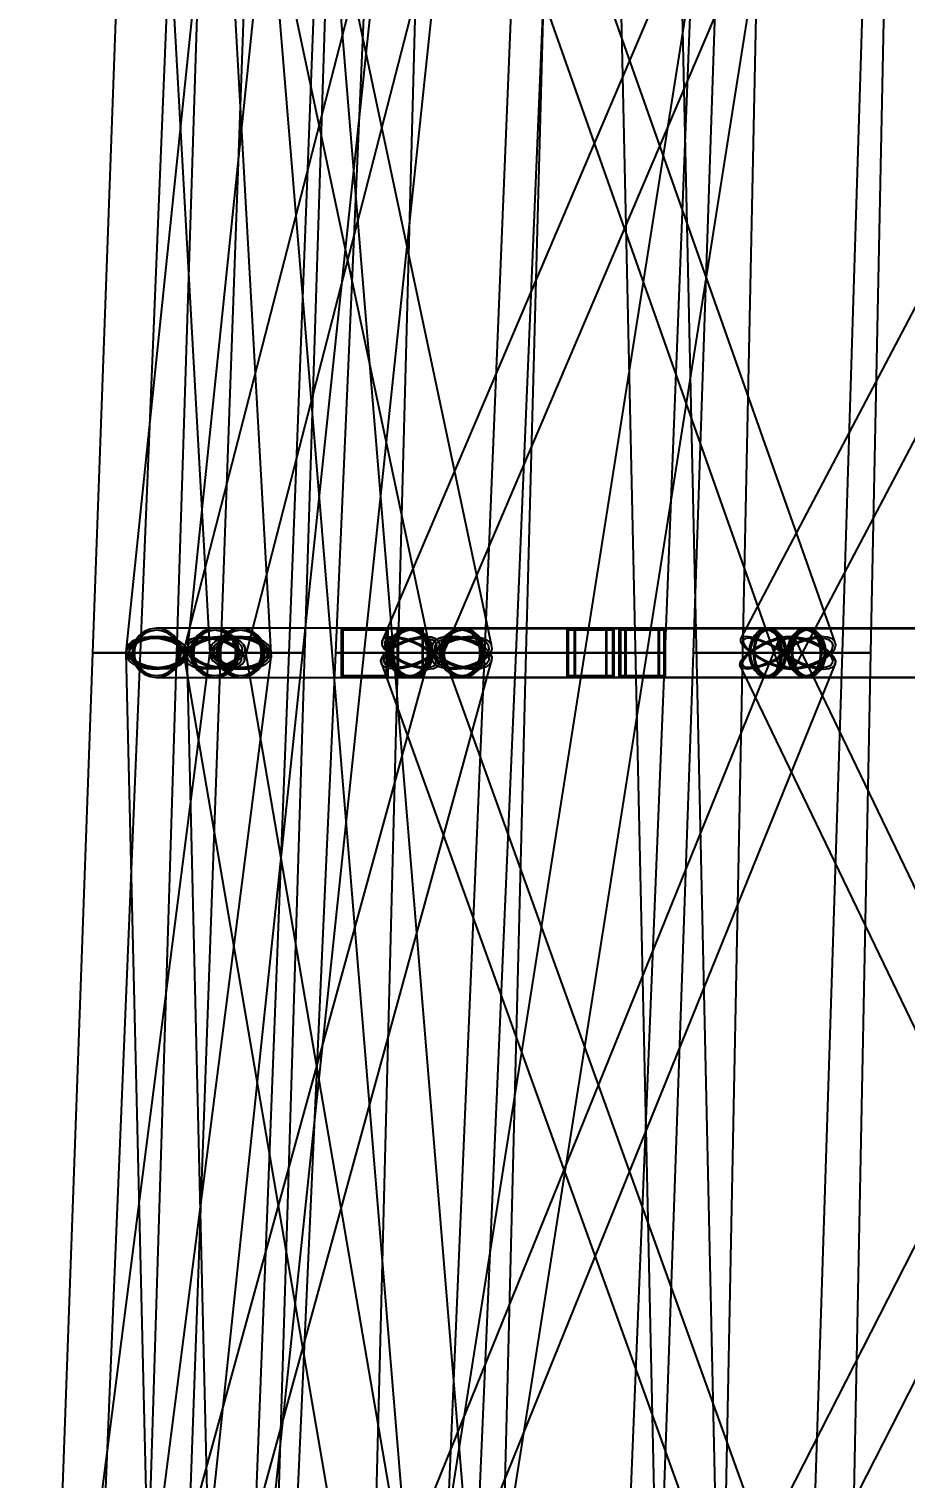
# Model space of a CAD drawing. Header units: millimetres. Extents: x -123812 to 252100, y -3000 to 639000.
# Drawn here: x -18928 to -11694, y 258184 to 270154 of the extents above; entities that cross this region are included whole.
import ezdxf

# ---------------------------------------------------------------- set-up
doc = ezdxf.new("R2010")
doc.units = ezdxf.units.MM
doc.layers.add('D-STR-DIM', color=7, linetype='Continuous', lineweight=13)
doc.layers.add('D-STR-STRC', color=7, linetype='Continuous', lineweight=25)
doc.styles.add('OpenSansCondensed-Light', font='OpenSansCondensed-Light.ttf')
doc.styles.add('TOWER_UNICODE', font='Arial Unicode.ttf')
doc.dimstyles.new('EZDXF', dxfattribs={"dimtxt": 0.25, "dimasz": 0.175, "dimexe": 0.375, "dimexo": 0.125, "dimgap": 0.1, "dimtad": 1, "dimlfac": 100, "dimzin": 12, "dimdsep": 46, "dimtxsty": 'OpenSansCondensed-Light', "dimblk": 'ARCHTICK', "dimcen": 2.5, "dimazin": 3, "dimtfac": 0.5, "dimtmove": 2, "dimatfit": 3})

# ---------------------------------------------------------------- blocks, each defined once
blk = doc.blocks.new('_ARCHTICK')
at = {"color": 0, "linetype": 'BYBLOCK', "const_width": 0.15}
blk.add_lwpolyline([(-0.5, -0.5), (0.5, 0.5)], dxfattribs=at)

msp = doc.modelspace()

# ---------------------------------------------------------------- linework, layer by layer
at = {"layer": 'D-STR-STRC'}
for points in [[(-17747.7, 249973.9), (-15105.3, 274973.9), (-15113.9, 274984.8), (-15139.2, 274996.8), (-15179.3, 275009), (-15231.6, 275020.5), (-15292.6, 275030.7), (-15358, 275038.8), (-15423.3, 275044.2), (-15484.3, 275046.6), (-15536.6, 275045.9), (-15576.7, 275042), (-15602, 275035.2), (-15610.6, 275026.1), (-18252.9, 250026.1)], [(-14679.2, 250020.4), (-16743.8, 275020.4), (-16752.4, 275030.1), (-16777.7, 275037.7), (-16818, 275042.8), (-16870.4, 275044.9), (-16931.4, 275044), (-16997, 275040.1), (-17062.5, 275033.5), (-17123.5, 275024.5), (-17176, 275013.9), (-17216.2, 275002.4), (-17241.5, 274990.7), (-17250.1, 274979.6), (-15185.6, 249979.6)], [(-16199.2, 249960.9), (-12252.1, 274960.9), (-12260.6, 274969.8), (-12285.7, 274980.8), (-12325.6, 274993.1), (-12377.6, 275005.9), (-12438.1, 275018.3), (-12503, 275029.4), (-12568, 275038.5), (-12628.5, 275045), (-12680.5, 275048.4), (-12720.3, 275048.5), (-12745.4, 275045.4), (-12754, 275039.1), (-16701.1, 250039.1)], [(-13081.4, 250005.4), (-13634.7, 275005.4), (-13643.3, 275018.3), (-13668.7, 275029.9), (-13709.1, 275039.5), (-13761.6, 275046.4), (-13822.9, 275050.1), (-13888.6, 275050.5), (-13954.3, 275047.3), (-14015.6, 275041), (-14068.2, 275031.9), (-14108.5, 275020.6), (-14133.9, 275007.8), (-14142.6, 274994.6), (-13589.3, 249994.6)], [(-15705.9, 272566.2), (-17639.6, 265066.2), (-17640.5, 265034.3), (-17624.7, 265000), (-17593.2, 264965.7), (-17548.2, 264933.8), (-17492.6, 264906.3), (-17430.4, 264885.3), (-17365.7, 264872), (-17303, 264867.5), (-17246.5, 264872), (-17200.1, 264885.3), (-17166.9, 264906.3), (-17149.3, 264933.8), (-15215.6, 272433.8)], [(-17184.7, 272433), (-15595.6, 264933), (-15572.9, 264905.2), (-15535.1, 264883.9), (-15484.9, 264870.5), (-15425.6, 264865.9), (-15361.3, 264870.5), (-15296.3, 264883.9), (-15235.2, 264905.2), (-15182, 264933), (-15140.4, 264965.3), (-15113.3, 265000), (-15102.4, 265034.7), (-15108.5, 265067), (-16697.6, 272567)], [(-12817.9, 272594.5), (-16015.1, 265094.5), (-16013.6, 265066.8), (-15996.1, 265034.6), (-15963.9, 265000), (-15919.1, 264965.4), (-15864.8, 264933.2), (-15804.8, 264905.5), (-15743, 264884.2), (-15683.7, 264870.9), (-15631, 264866.3), (-15588.4, 264870.9), (-15558.8, 264884.2), (-15544.3, 264905.5), (-12347.1, 272405.5)], [(-15385.9, 272404.8), (-12740.7, 264904.8), (-12716.6, 264883.4), (-12678.1, 264870), (-12628, 264865.4), (-12569.6, 264870), (-12506.9, 264883.4), (-12444.1, 264904.8), (-12385.6, 264932.7), (-12335.4, 264965.2), (-12296.8, 265000), (-12272.5, 265034.8), (-12264.1, 265067.3), (-12272.2, 265095.2), (-14917.5, 272595.2)], [(-9104, 272616.5), (-13052.8, 265116.5), (-13052.3, 265095.1), (-13036.4, 265067.3), (-13006.2, 265034.8), (-12963.9, 265000), (-12912.2, 264965.2), (-12854.8, 264932.7), (-12795.4, 264904.9), (-12738.3, 264883.5), (-12687.2, 264870), (-12645.6, 264865.4), (-12616.4, 264870), (-12601.6, 264883.5), (-8652.8, 272383.5)], [(-17346.9, 272534.4), (-18126, 265034.4), (-18125, 265000), (-18107, 264965.6), (-18073.2, 264933.6), (-18025.8, 264906.1), (-17968.1, 264885), (-17904.1, 264871.7), (-17838.1, 264867.2), (-17774.5, 264871.7), (-17717.8, 264885), (-17671.8, 264906.1), (-17639.6, 264933.6), (-17623.4, 264965.6), (-16844.4, 272465.6)], [(-17855.3, 272500), (-17433.5, 265000), (-17430, 264965.5), (-17409.5, 264933.3), (-17373.4, 264905.6), (-17324.1, 264884.4), (-17265.1, 264871.1), (-17200.3, 264866.6), (-17134.1, 264871.1), (-17071.2, 264884.4), (-17015.6, 264905.6), (-16971.4, 264933.3), (-16941.4, 264965.5), (-16927.6, 265000), (-17349.4, 272500)], [(-9044.3, 265203.2), (-12827.2, 265203.2), (-12858.1, 265196.3), (-12886.8, 265176), (-12911.5, 265143.7), (-12930.4, 265101.6), (-12942.3, 265052.6), (-12946.4, 265000), (-12942.3, 264947.4), (-12930.4, 264898.4), (-12911.5, 264856.3), (-12886.8, 264824), (-12858.1, 264803.7), (-12827.2, 264796.8), (-9044.3, 264796.8)], [(-8830.4, 265203.2), (-12506.5, 265203.2), (-12539.2, 265196.3), (-12569.7, 265176), (-12595.9, 265143.7), (-12616, 265101.6), (-12628.6, 265052.6), (-12633, 265000), (-12628.6, 264947.4), (-12616, 264898.4), (-12595.9, 264856.3), (-12569.7, 264824), (-12539.2, 264803.7), (-12506.5, 264796.8), (-8830.4, 264796.8)], [(-17892.4, 257464.7), (-16929.1, 264964.7), (-16931.8, 265000), (-16951.4, 265035.3), (-16986.7, 265068.3), (-17035.2, 265096.6), (-17093.5, 265118.3), (-17157.8, 265131.9), (-17223.7, 265136.6), (-17286.6, 265131.9), (-17342.3, 265118.3), (-17387, 265096.6), (-17417.6, 265068.3), (-17432.1, 265035.3), (-18395.4, 257535.3)], [(-17442.2, 257500), (-17620.9, 265000), (-17627.5, 265035.3), (-17650.9, 265068.1), (-17689.5, 265096.3), (-17740.8, 265118), (-17801.2, 265131.6), (-17866.7, 265136.2), (-17932.6, 265131.6), (-17994.7, 265118), (-18048.5, 265096.3), (-18090.5, 265068.1), (-18117.8, 265035.3), (-18128.5, 265000), (-17949.8, 257500)], [(-17168.5, 257431.8), (-15107.4, 264931.8), (-15106.8, 264964.7), (-15123, 265000), (-15154.7, 265035.3), (-15199.9, 265068.2), (-15255.5, 265096.4), (-15317.6, 265118.1), (-15382.1, 265131.7), (-15444.6, 265136.4), (-15500.7, 265131.7), (-15546.7, 265118.1), (-15579.5, 265096.4), (-15596.7, 265068.2), (-17657.8, 257568.2)], [(-15858.3, 257535), (-17143.2, 265035), (-17153.5, 265067.5), (-17180.1, 265095.5), (-17221.4, 265117), (-17274.5, 265130.5), (-17335.8, 265135.1), (-17401, 265130.5), (-17465.8, 265117), (-17525.7, 265095.5), (-17576.7, 265067.5), (-17615.3, 265035), (-17638.8, 265000), (-17645.7, 264965), (-16360.8, 257465)], [(-12843.2, 257594.5), (-15544.8, 265094.5), (-15567.6, 265115.7), (-15604.8, 265129.1), (-15654, 265133.6), (-15711.7, 265129.1), (-15774.1, 265115.7), (-15836.8, 265094.5), (-15895.7, 265066.8), (-15946.7, 265034.6), (-15986.3, 265000), (-16011.8, 264965.4), (-16021.5, 264933.2), (-16014.7, 264905.5), (-13313.1, 257405.5)], [(-15308.8, 257404), (-12271.3, 264904), (-12268.8, 264932.1), (-12282.4, 264964.9), (-12311.4, 265000), (-12353.6, 265035.1), (-12406.2, 265067.9), (-12465.7, 265096), (-12528, 265117.6), (-12588.7, 265131.1), (-12643.9, 265135.8), (-12689.7, 265131.1), (-12723.1, 265117.6), (-12741.6, 265096), (-15779.1, 257596)], [(-8988.4, 257616.2), (-12602.2, 265116.2), (-12624.3, 265129.6), (-12660.2, 265134.2), (-12707.5, 265129.6), (-12762.9, 265116.2), (-12822.7, 265094.9), (-12882.9, 265067.1), (-12939.2, 265034.7), (-12987.9, 265000), (-13025.7, 264965.3), (-13049.9, 264932.9), (-13059, 264905.1), (-13052.2, 264883.8), (-9438.3, 257383.8)], [(-12428.5, 257383.1), (-8605, 264883.1), (-8602.1, 264904.6), (-8614.8, 264932.5), (-8642.2, 264965.1), (-8682.5, 265000), (-8732.8, 265034.9), (-8789.7, 265067.5), (-8849.5, 265095.4), (-8907.9, 265116.9), (-8961.1, 265130.4), (-9005.3, 265135), (-9037.7, 265130.4), (-9055.9, 265116.9), (-12879.4, 257616.9)]]:
    msp.add_lwpolyline(points, dxfattribs=at)
for points in [[(-18404.5, 265000), (-17344.9, 265000), (-17073.3, 272500), (-18131.5, 272500)], [(-18010.5, 265000), (-16778.4, 265000), (-16489.5, 272500), (-17701.8, 272500)], [(-17710.4, 265000), (-16650.8, 265000), (-16412, 272500), (-17470.2, 272500)], [(-16395.8, 265000), (-15163.7, 265000), (-14854.6, 272500), (-16066.8, 272500)], [(-15881.9, 265000), (-14822.3, 265000), (-14622.6, 272500), (-15680.8, 272500)], [(-14907.1, 265000), (-13675, 265000), (-13380.4, 272500), (-14592.7, 272500)], [(-13443.3, 265000), (-12211.2, 265000), (-11976.4, 272500), (-13188.7, 272500)], [(-13036.3, 265000), (-11976.7, 265000), (-11821.7, 272500), (-12879.9, 272500)], [(-18076.8, 265000), (-18069.9, 264947.4), (-18049.8, 264898.4), (-18017.6, 264856.3), (-17975.8, 264824), (-17927, 264803.7), (-17874.7, 264796.8), (-17394.4, 264796.8), (-17342.1, 264803.7), (-17293.4, 264824), (-17251.5, 264856.3), (-17219.4, 264898.4), (-17199.2, 264947.4), (-17192.3, 265000), (-17199.2, 265052.6), (-17219.4, 265101.6), (-17251.5, 265143.7), (-17293.4, 265176), (-17342.1, 265196.3), (-17394.4, 265203.2), (-17874.7, 265203.2), (-17927, 265196.3), (-17975.8, 265176), (-18017.6, 265143.7), (-18049.8, 265101.6), (-18069.9, 265052.6)], [(-18076.8, 265000), (-18069.9, 264947.4), (-18049.8, 264898.4), (-18017.6, 264856.3), (-17975.8, 264824), (-17927, 264803.7), (-17874.7, 264796.8), (-17822.4, 264803.7), (-17773.6, 264824), (-17731.8, 264856.3), (-17699.7, 264898.4), (-17679.5, 264947.4), (-17672.6, 265000), (-17679.5, 265052.6), (-17699.7, 265101.6), (-17731.8, 265143.7), (-17773.6, 265176), (-17822.4, 265196.3), (-17874.7, 265203.2), (-17927, 265196.3), (-17975.8, 265176), (-18017.6, 265143.7), (-18049.8, 265101.6), (-18069.9, 265052.6)], [(-18075.7, 265000), (-18068.8, 264947.4), (-18048.8, 264898.4), (-18016.8, 264856.3), (-17975.2, 264824), (-17926.7, 264803.7), (-17874.7, 264796.8), (-17180.6, 264796.8), (-17128.6, 264803.7), (-17080.1, 264824), (-17038.5, 264856.3), (-17006.5, 264898.4), (-16986.5, 264947.4), (-16979.6, 265000), (-16986.5, 265052.6), (-17006.5, 265101.6), (-17038.5, 265143.7), (-17080.1, 265176), (-17128.6, 265196.3), (-17180.6, 265203.2), (-17874.7, 265203.2), (-17926.7, 265196.3), (-17975.2, 265176), (-18016.8, 265143.7), (-18048.8, 265101.6), (-18068.8, 265052.6)], [(-18075.7, 265000), (-18068.8, 264947.4), (-18048.8, 264898.4), (-18016.8, 264856.3), (-17975.2, 264824), (-17926.7, 264803.7), (-17874.7, 264796.8), (-17822.7, 264803.7), (-17774.2, 264824), (-17732.6, 264856.3), (-17700.7, 264898.4), (-17680.6, 264947.4), (-17673.7, 265000), (-17680.6, 265052.6), (-17700.7, 265101.6), (-17732.6, 265143.7), (-17774.2, 265176), (-17822.7, 265196.3), (-17874.7, 265203.2), (-17926.7, 265196.3), (-17975.2, 265176), (-18016.8, 265143.7), (-18048.8, 265101.6), (-18068.8, 265052.6)], [(-18060.9, 265000), (-18054.6, 264951.5), (-18036, 264906.4), (-18006.4, 264867.6), (-17967.8, 264837.9), (-17922.9, 264819.2), (-17874.7, 264812.8), (-17826.5, 264819.2), (-17781.6, 264837.9), (-17743, 264867.6), (-17713.4, 264906.4), (-17694.8, 264951.5), (-17688.5, 265000), (-17694.8, 265048.5), (-17713.4, 265093.6), (-17743, 265132.4), (-17781.6, 265162.1), (-17826.5, 265180.8), (-17874.7, 265187.2), (-17922.9, 265180.8), (-17967.8, 265162.1), (-18006.4, 265132.4), (-18036, 265093.6), (-18054.6, 265048.5)], [(-18059.9, 265000), (-18053.5, 264951.5), (-18035, 264906.4), (-18005.6, 264867.6), (-17967.3, 264837.9), (-17922.6, 264819.2), (-17874.7, 264812.8), (-17826.8, 264819.2), (-17782.1, 264837.9), (-17743.8, 264867.6), (-17714.4, 264906.4), (-17695.9, 264951.5), (-17689.6, 265000), (-17695.9, 265048.5), (-17714.4, 265093.6), (-17743.8, 265132.4), (-17782.1, 265162.1), (-17826.8, 265180.8), (-17874.7, 265187.2), (-17922.6, 265180.8), (-17967.3, 265162.1), (-18005.6, 265132.4), (-18035, 265093.6), (-18053.5, 265048.5)], [(-17596.5, 265000), (-17589.7, 264947.4), (-17569.5, 264898.4), (-17537.3, 264856.3), (-17495.5, 264824), (-17446.7, 264803.7), (-17394.4, 264796.8), (-17342.1, 264803.7), (-17293.4, 264824), (-17251.5, 264856.3), (-17219.4, 264898.4), (-17199.2, 264947.4), (-17192.3, 265000), (-17199.2, 265052.6), (-17219.4, 265101.6), (-17251.5, 265143.7), (-17293.4, 265176), (-17342.1, 265196.3), (-17394.4, 265203.2), (-17446.7, 265196.3), (-17495.5, 265176), (-17537.3, 265143.7), (-17569.5, 265101.6), (-17589.7, 265052.6)], [(-17584.9, 265000), (-17578.4, 264947.4), (-17559.4, 264898.4), (-17529.1, 264856.3), (-17489.7, 264824), (-17443.7, 264803.7), (-17394.4, 264796.8), (-15779.7, 264796.8), (-15730.5, 264803.7), (-15684.5, 264824), (-15645.1, 264856.3), (-15614.8, 264898.4), (-15595.8, 264947.4), (-15589.3, 265000), (-15595.8, 265052.6), (-15614.8, 265101.6), (-15645.1, 265143.7), (-15684.5, 265176), (-15730.5, 265196.3), (-15779.7, 265203.2), (-17394.4, 265203.2), (-17443.7, 265196.3), (-17489.7, 265176), (-17529.1, 265143.7), (-17559.4, 265101.6), (-17578.4, 265052.6)], [(-17584.9, 265000), (-17578.4, 264947.4), (-17559.4, 264898.4), (-17529.1, 264856.3), (-17489.7, 264824), (-17443.7, 264803.7), (-17394.4, 264796.8), (-17345.1, 264803.7), (-17299.2, 264824), (-17259.8, 264856.3), (-17229.5, 264898.4), (-17210.5, 264947.4), (-17204, 265000), (-17210.5, 265052.6), (-17229.5, 265101.6), (-17259.8, 265143.7), (-17299.2, 265176), (-17345.1, 265196.3), (-17394.4, 265203.2), (-17443.7, 265196.3), (-17489.7, 265176), (-17529.1, 265143.7), (-17559.4, 265101.6), (-17578.4, 265052.6)], [(-17580.6, 265000), (-17574.3, 264951.5), (-17555.7, 264906.4), (-17526.1, 264867.6), (-17487.5, 264837.9), (-17442.6, 264819.2), (-17394.4, 264812.8), (-17346.2, 264819.2), (-17301.3, 264837.9), (-17262.8, 264867.6), (-17233.2, 264906.4), (-17214.6, 264951.5), (-17208.2, 265000), (-17214.6, 265048.5), (-17233.2, 265093.6), (-17262.8, 265132.4), (-17301.3, 265162.1), (-17346.2, 265180.8), (-17394.4, 265187.2), (-17442.6, 265180.8), (-17487.5, 265162.1), (-17526.1, 265132.4), (-17555.7, 265093.6), (-17574.3, 265048.5)], [(-17569.9, 265000), (-17563.9, 264951.5), (-17546.4, 264906.4), (-17518.5, 264867.6), (-17482.2, 264837.9), (-17439.8, 264819.2), (-17394.4, 264812.8), (-17349, 264819.2), (-17306.7, 264837.9), (-17270.4, 264867.6), (-17242.5, 264906.4), (-17224.9, 264951.5), (-17219, 265000), (-17224.9, 265048.5), (-17242.5, 265093.6), (-17270.4, 265132.4), (-17306.7, 265162.1), (-17349, 265180.8), (-17394.4, 265187.2), (-17439.8, 265180.8), (-17482.2, 265162.1), (-17518.5, 265132.4), (-17546.4, 265093.6), (-17563.9, 265048.5)], [(-17381.5, 265000), (-17374.7, 264947.4), (-17354.6, 264898.4), (-17322.7, 264856.3), (-17281.1, 264824), (-17232.6, 264803.7), (-17180.6, 264796.8), (-17128.6, 264803.7), (-17080.1, 264824), (-17038.5, 264856.3), (-17006.5, 264898.4), (-16986.5, 264947.4), (-16979.6, 265000), (-16986.5, 265052.6), (-17006.5, 265101.6), (-17038.5, 265143.7), (-17080.1, 265176), (-17128.6, 265196.3), (-17180.6, 265203.2), (-17232.6, 265196.3), (-17281.1, 265176), (-17322.7, 265143.7), (-17354.6, 265101.6), (-17374.7, 265052.6)], [(-17367.8, 265000), (-17361.5, 264947.4), (-17342.8, 264898.4), (-17313, 264856.3), (-17274.2, 264824), (-17229, 264803.7), (-17180.6, 264796.8), (-15352.1, 264796.8), (-15303.6, 264803.7), (-15258.4, 264824), (-15219.6, 264856.3), (-15189.9, 264898.4), (-15171.2, 264947.4), (-15164.8, 265000), (-15171.2, 265052.6), (-15189.9, 265101.6), (-15219.6, 265143.7), (-15258.4, 265176), (-15303.6, 265196.3), (-15352.1, 265203.2), (-17180.6, 265203.2), (-17229, 265196.3), (-17274.2, 265176), (-17313, 265143.7), (-17342.8, 265101.6), (-17361.5, 265052.6)], [(-17367.8, 265000), (-17361.5, 264947.4), (-17342.8, 264898.4), (-17313, 264856.3), (-17274.2, 264824), (-17229, 264803.7), (-17180.6, 264796.8), (-17132.1, 264803.7), (-17086.9, 264824), (-17048.2, 264856.3), (-17018.4, 264898.4), (-16999.7, 264947.4), (-16993.3, 265000), (-16999.7, 265052.6), (-17018.4, 265101.6), (-17048.2, 265143.7), (-17086.9, 265176), (-17132.1, 265196.3), (-17180.6, 265203.2), (-17229, 265196.3), (-17274.2, 265176), (-17313, 265143.7), (-17342.8, 265101.6), (-17361.5, 265052.6)], [(-17365.7, 265000), (-17359.4, 264951.5), (-17340.9, 264906.4), (-17311.5, 264867.6), (-17273.2, 264837.9), (-17228.5, 264819.2), (-17180.6, 264812.8), (-17132.7, 264819.2), (-17088, 264837.9), (-17049.7, 264867.6), (-17020.2, 264906.4), (-17001.7, 264951.5), (-16995.4, 265000), (-17001.7, 265048.5), (-17020.2, 265093.6), (-17049.7, 265132.4), (-17088, 265162.1), (-17132.7, 265180.8), (-17180.6, 265187.2), (-17228.5, 265180.8), (-17273.2, 265162.1), (-17311.5, 265132.4), (-17340.9, 265093.6), (-17359.4, 265048.5)], [(-17353.1, 265000), (-17347.2, 264951.5), (-17330, 264906.4), (-17302.6, 264867.6), (-17266.8, 264837.9), (-17225.2, 264819.2), (-17180.6, 264812.8), (-17135.9, 264819.2), (-17094.3, 264837.9), (-17058.6, 264867.6), (-17031.2, 264906.4), (-17013.9, 264951.5), (-17008.1, 265000), (-17013.9, 265048.5), (-17031.2, 265093.6), (-17058.6, 265132.4), (-17094.3, 265162.1), (-17135.9, 265180.8), (-17180.6, 265187.2), (-17225.2, 265180.8), (-17266.8, 265162.1), (-17302.6, 265132.4), (-17330, 265093.6), (-17347.2, 265048.5)], [(-16350.7, 264800), (-14096.1, 264800), (-14096.1, 265200), (-16350.7, 265200)], [(-15960.8, 265200), (-16350.7, 265200), (-16350.7, 264800), (-15960.8, 264800)], [(-16348.2, 264800), (-13670.9, 264800), (-13670.9, 265200), (-16348.2, 265200)], [(-15963.3, 265200), (-16348.2, 265200), (-16348.2, 264800), (-15963.3, 264800)], [(-15972.5, 265188), (-16339, 265188), (-16339, 264812), (-15972.5, 264812)], [(-15974.8, 265188), (-16336.7, 265188), (-16336.7, 264812), (-15974.8, 264812)], [(-15970.2, 265000), (-15963.7, 264947.4), (-15944.7, 264898.4), (-15914.4, 264856.3), (-15875, 264824), (-15829, 264803.7), (-15779.7, 264796.8), (-15730.5, 264803.7), (-15684.5, 264824), (-15645.1, 264856.3), (-15614.8, 264898.4), (-15595.8, 264947.4), (-15589.3, 265000), (-15595.8, 265052.6), (-15614.8, 265101.6), (-15645.1, 265143.7), (-15684.5, 265176), (-15730.5, 265196.3), (-15779.7, 265203.2), (-15829, 265196.3), (-15875, 265176), (-15914.4, 265143.7), (-15944.7, 265101.6), (-15963.7, 265052.6)], [(-15955.2, 265000), (-15949.2, 264951.5), (-15931.7, 264906.4), (-15903.8, 264867.6), (-15867.5, 264837.9), (-15825.2, 264819.2), (-15779.7, 264812.8), (-15734.3, 264819.2), (-15692, 264837.9), (-15655.7, 264867.6), (-15627.8, 264906.4), (-15610.3, 264951.5), (-15604.3, 265000), (-15610.3, 265048.5), (-15627.8, 265093.6), (-15655.7, 265132.4), (-15692, 265162.1), (-15734.3, 265180.8), (-15779.7, 265187.2), (-15825.2, 265180.8), (-15867.5, 265162.1), (-15903.8, 265132.4), (-15931.7, 265093.6), (-15949.2, 265048.5)], [(-15936.3, 265000), (-15931, 264947.4), (-15915.3, 264898.4), (-15890.5, 264856.3), (-15858, 264824), (-15820.3, 264803.7), (-15779.7, 264796.8), (-12827.2, 264796.8), (-12786.7, 264803.7), (-12748.9, 264824), (-12716.5, 264856.3), (-12691.6, 264898.4), (-12676, 264947.4), (-12670.7, 265000), (-12676, 265052.6), (-12691.6, 265101.6), (-12716.5, 265143.7), (-12748.9, 265176), (-12786.7, 265196.3), (-12827.2, 265203.2), (-15779.7, 265203.2), (-15820.3, 265196.3), (-15858, 265176), (-15890.5, 265143.7), (-15915.3, 265101.6), (-15931, 265052.6)], [(-15936.3, 265000), (-15931, 264947.4), (-15915.3, 264898.4), (-15890.5, 264856.3), (-15858, 264824), (-15820.3, 264803.7), (-15779.7, 264796.8), (-15739.2, 264803.7), (-15701.5, 264824), (-15669, 264856.3), (-15644.2, 264898.4), (-15628.5, 264947.4), (-15623.2, 265000), (-15628.5, 265052.6), (-15644.2, 265101.6), (-15669, 265143.7), (-15701.5, 265176), (-15739.2, 265196.3), (-15779.7, 265203.2), (-15820.3, 265196.3), (-15858, 265176), (-15890.5, 265143.7), (-15915.3, 265101.6), (-15931, 265052.6)], [(-15924, 265000), (-15919.1, 264951.5), (-15904.7, 264906.4), (-15881.7, 264867.6), (-15851.9, 264837.9), (-15817.1, 264819.2), (-15779.7, 264812.8), (-15742.4, 264819.2), (-15707.6, 264837.9), (-15677.8, 264867.6), (-15654.8, 264906.4), (-15640.4, 264951.5), (-15635.5, 265000), (-15640.4, 265048.5), (-15654.8, 265093.6), (-15677.8, 265132.4), (-15707.6, 265162.1), (-15742.4, 265180.8), (-15779.7, 265187.2), (-15817.1, 265180.8), (-15851.9, 265162.1), (-15881.7, 265132.4), (-15904.7, 265093.6), (-15919.1, 265048.5)], [(-15886.9, 264800), (-8067.4, 264800), (-8067.4, 265200), (-15886.9, 265200)], [(-15672.6, 265200), (-15886.9, 265200), (-15886.9, 264800), (-15672.6, 264800)], [(-15679, 265188), (-15880.5, 265188), (-15880.5, 264812), (-15679, 264812)], [(-15539.3, 265000), (-15532.9, 264947.4), (-15514.2, 264898.4), (-15484.5, 264856.3), (-15445.7, 264824), (-15400.5, 264803.7), (-15352.1, 264796.8), (-15303.6, 264803.7), (-15258.4, 264824), (-15219.6, 264856.3), (-15189.9, 264898.4), (-15171.2, 264947.4), (-15164.8, 265000), (-15171.2, 265052.6), (-15189.9, 265101.6), (-15219.6, 265143.7), (-15258.4, 265176), (-15303.6, 265196.3), (-15352.1, 265203.2), (-15400.5, 265196.3), (-15445.7, 265176), (-15484.5, 265143.7), (-15514.2, 265101.6), (-15532.9, 265052.6)], [(-15524.6, 265000), (-15518.7, 264951.5), (-15501.5, 264906.4), (-15474, 264867.6), (-15438.3, 264837.9), (-15396.7, 264819.2), (-15352.1, 264812.8), (-15307.4, 264819.2), (-15265.8, 264837.9), (-15230.1, 264867.6), (-15202.6, 264906.4), (-15185.4, 264951.5), (-15179.5, 265000), (-15185.4, 265048.5), (-15202.6, 265093.6), (-15230.1, 265132.4), (-15265.8, 265162.1), (-15307.4, 265180.8), (-15352.1, 265187.2), (-15396.7, 265180.8), (-15438.3, 265162.1), (-15474, 265132.4), (-15501.5, 265093.6), (-15518.7, 265048.5)], [(-15514, 265000), (-15508.5, 264947.4), (-15492.3, 264898.4), (-15466.6, 264856.3), (-15433, 264824), (-15394, 264803.7), (-15352.1, 264796.8), (-12506.5, 264796.8), (-12464.5, 264803.7), (-12425.5, 264824), (-12392, 264856.3), (-12366.2, 264898.4), (-12350, 264947.4), (-12344.5, 265000), (-12350, 265052.6), (-12366.2, 265101.6), (-12392, 265143.7), (-12425.5, 265176), (-12464.5, 265196.3), (-12506.5, 265203.2), (-15352.1, 265203.2), (-15394, 265196.3), (-15433, 265176), (-15466.6, 265143.7), (-15492.3, 265101.6), (-15508.5, 265052.6)], [(-15514, 265000), (-15508.5, 264947.4), (-15492.3, 264898.4), (-15466.6, 264856.3), (-15433, 264824), (-15394, 264803.7), (-15352.1, 264796.8), (-15310.1, 264803.7), (-15271.1, 264824), (-15237.5, 264856.3), (-15211.8, 264898.4), (-15195.6, 264947.4), (-15190.1, 265000), (-15195.6, 265052.6), (-15211.8, 265101.6), (-15237.5, 265143.7), (-15271.1, 265176), (-15310.1, 265196.3), (-15352.1, 265203.2), (-15394, 265196.3), (-15433, 265176), (-15466.6, 265143.7), (-15492.3, 265101.6), (-15508.5, 265052.6)], [(-15501.2, 265000), (-15496.2, 264951.5), (-15481.3, 264906.4), (-15457.5, 264867.6), (-15426.7, 264837.9), (-15390.7, 264819.2), (-15352.1, 264812.8), (-15313.4, 264819.2), (-15277.5, 264837.9), (-15246.6, 264867.6), (-15222.9, 264906.4), (-15208, 264951.5), (-15202.9, 265000), (-15208, 265048.5), (-15222.9, 265093.6), (-15246.6, 265132.4), (-15277.5, 265162.1), (-15313.4, 265180.8), (-15352.1, 265187.2), (-15390.7, 265180.8), (-15426.7, 265162.1), (-15457.5, 265132.4), (-15481.3, 265093.6), (-15496.2, 265048.5)], [(-14096.1, 265200), (-14486, 265200), (-14486, 264800), (-14096.1, 264800)], [(-14107.8, 265188), (-14474.3, 265188), (-14474.3, 264812), (-14107.8, 264812)], [(-14427.2, 264800), (-8038.4, 264800), (-8038.4, 265200), (-14427.2, 265200)], [(-14154.9, 265200), (-14427.2, 265200), (-14427.2, 264800), (-14154.9, 264800)], [(-14163, 265188), (-14419, 265188), (-14419, 264812), (-14163, 264812)], [(-13670.9, 265200), (-14055.8, 265200), (-14055.8, 264800), (-13670.9, 264800)], [(-13682.4, 265188), (-14044.3, 265188), (-14044.3, 264812), (-13682.4, 264812)], [(-14006.7, 264800), (-7837.9, 264800), (-7837.9, 265200), (-14006.7, 265200)], [(-13720, 265200), (-14006.7, 265200), (-14006.7, 264800), (-13720, 264800)], [(-13728.6, 265188), (-13998.1, 265188), (-13998.1, 264812), (-13728.6, 264812)], [(-12983.8, 265000), (-12978.5, 264947.4), (-12962.8, 264898.4), (-12937.9, 264856.3), (-12905.5, 264824), (-12867.8, 264803.7), (-12827.2, 264796.8), (-12786.7, 264803.7), (-12748.9, 264824), (-12716.5, 264856.3), (-12691.6, 264898.4), (-12676, 264947.4), (-12670.7, 265000), (-12676, 265052.6), (-12691.6, 265101.6), (-12716.5, 265143.7), (-12748.9, 265176), (-12786.7, 265196.3), (-12827.2, 265203.2), (-12867.8, 265196.3), (-12905.5, 265176), (-12937.9, 265143.7), (-12962.8, 265101.6), (-12978.5, 265052.6)], [(-12971.5, 265000), (-12966.6, 264951.5), (-12952.1, 264906.4), (-12929.2, 264867.6), (-12899.3, 264837.9), (-12864.6, 264819.2), (-12827.2, 264812.8), (-12789.9, 264819.2), (-12755.1, 264837.9), (-12725.2, 264867.6), (-12702.3, 264906.4), (-12687.9, 264951.5), (-12683, 265000), (-12687.9, 265048.5), (-12702.3, 265093.6), (-12725.2, 265132.4), (-12755.1, 265162.1), (-12789.9, 265180.8), (-12827.2, 265187.2), (-12864.6, 265180.8), (-12899.3, 265162.1), (-12929.2, 265132.4), (-12952.1, 265093.6), (-12966.6, 265048.5)], [(-12946.4, 265000), (-12942.3, 264947.4), (-12930.4, 264898.4), (-12911.5, 264856.3), (-12886.8, 264824), (-12858.1, 264803.7), (-12827.2, 264796.8), (-12796.4, 264803.7), (-12767.6, 264824), (-12743, 264856.3), (-12724, 264898.4), (-12712.1, 264947.4), (-12708.1, 265000), (-12712.1, 265052.6), (-12724, 265101.6), (-12743, 265143.7), (-12767.6, 265176), (-12796.4, 265196.3), (-12827.2, 265203.2), (-12858.1, 265196.3), (-12886.8, 265176), (-12911.5, 265143.7), (-12930.4, 265101.6), (-12942.3, 265052.6)], [(-12937, 265000), (-12933.3, 264951.5), (-12922.3, 264906.4), (-12904.9, 264867.6), (-12882.1, 264837.9), (-12855.6, 264819.2), (-12827.2, 264812.8), (-12798.8, 264819.2), (-12772.3, 264837.9), (-12749.6, 264867.6), (-12732.2, 264906.4), (-12721.2, 264951.5), (-12717.5, 265000), (-12721.2, 265048.5), (-12732.2, 265093.6), (-12749.6, 265132.4), (-12772.3, 265162.1), (-12798.8, 265180.8), (-12827.2, 265187.2), (-12855.6, 265180.8), (-12882.1, 265162.1), (-12904.9, 265132.4), (-12922.3, 265093.6), (-12933.3, 265048.5)], [(-12668.4, 265000), (-12662.9, 264947.4), (-12646.7, 264898.4), (-12621, 264856.3), (-12587.4, 264824), (-12548.4, 264803.7), (-12506.5, 264796.8), (-12464.5, 264803.7), (-12425.5, 264824), (-12392, 264856.3), (-12366.2, 264898.4), (-12350, 264947.4), (-12344.5, 265000), (-12350, 265052.6), (-12366.2, 265101.6), (-12392, 265143.7), (-12425.5, 265176), (-12464.5, 265196.3), (-12506.5, 265203.2), (-12548.4, 265196.3), (-12587.4, 265176), (-12621, 265143.7), (-12646.7, 265101.6), (-12662.9, 265052.6)], [(-12655.7, 265000), (-12650.6, 264951.5), (-12635.7, 264906.4), (-12612, 264867.6), (-12581.1, 264837.9), (-12545.1, 264819.2), (-12506.5, 264812.8), (-12467.8, 264819.2), (-12431.9, 264837.9), (-12401, 264867.6), (-12377.3, 264906.4), (-12362.4, 264951.5), (-12357.3, 265000), (-12362.4, 265048.5), (-12377.3, 265093.6), (-12401, 265132.4), (-12431.9, 265162.1), (-12467.8, 265180.8), (-12506.5, 265187.2), (-12545.1, 265180.8), (-12581.1, 265162.1), (-12612, 265132.4), (-12635.7, 265093.6), (-12650.6, 265048.5)], [(-12633, 265000), (-12628.6, 264947.4), (-12616, 264898.4), (-12595.9, 264856.3), (-12569.7, 264824), (-12539.2, 264803.7), (-12506.5, 264796.8), (-12473.7, 264803.7), (-12443.2, 264824), (-12417, 264856.3), (-12396.9, 264898.4), (-12384.3, 264947.4), (-12380, 265000), (-12384.3, 265052.6), (-12396.9, 265101.6), (-12417, 265143.7), (-12443.2, 265176), (-12473.7, 265196.3), (-12506.5, 265203.2), (-12539.2, 265196.3), (-12569.7, 265176), (-12595.9, 265143.7), (-12616, 265101.6), (-12628.6, 265052.6)], [(-12623, 265000), (-12619, 264951.5), (-12607.4, 264906.4), (-12588.9, 264867.6), (-12564.7, 264837.9), (-12536.6, 264819.2), (-12506.5, 264812.8), (-12476.3, 264819.2), (-12448.2, 264837.9), (-12424.1, 264867.6), (-12405.5, 264906.4), (-12393.9, 264951.5), (-12389.9, 265000), (-12393.9, 265048.5), (-12405.5, 265093.6), (-12424.1, 265132.4), (-12448.2, 265162.1), (-12476.3, 265180.8), (-12506.5, 265187.2), (-12536.6, 265180.8), (-12564.7, 265162.1), (-12588.9, 265132.4), (-12607.4, 265093.6), (-12619, 265048.5)], [(-17620.9, 265000), (-17631.6, 264964.7), (-17658.9, 264931.9), (-17700.9, 264903.7), (-17754.8, 264882), (-17816.8, 264868.4), (-17882.8, 264863.8), (-17948.2, 264868.4), (-18008.6, 264882), (-18059.9, 264903.7), (-18098.5, 264931.9), (-18122, 264964.7), (-18128.5, 265000), (-18117.8, 265035.3), (-18090.5, 265068.1), (-18048.5, 265096.3), (-17994.7, 265118), (-17932.6, 265131.6), (-17866.7, 265136.2), (-17801.2, 265131.6), (-17740.8, 265118), (-17689.5, 265096.3), (-17650.9, 265068.1), (-17627.5, 265035.3)], [(-18125, 265000), (-18107, 264965.6), (-18073.2, 264933.6), (-18025.8, 264906.1), (-17968.1, 264885), (-17904.1, 264871.7), (-17838.1, 264867.2), (-17774.5, 264871.7), (-17717.8, 264885), (-17671.8, 264906.1), (-17639.6, 264933.6), (-17623.4, 264965.6), (-17624.4, 265000), (-17642.4, 265034.4), (-17676.2, 265066.4), (-17723.6, 265093.9), (-17781.3, 265115), (-17845.3, 265128.3), (-17911.4, 265132.8), (-17974.9, 265128.3), (-18031.6, 265115), (-18077.6, 265093.9), (-18109.8, 265066.4), (-18126, 265034.4)], [(-17645.9, 265000), (-17655.5, 264968.2), (-17680.2, 264938.6), (-17718, 264913.2), (-17766.6, 264893.7), (-17822.5, 264881.4), (-17882, 264877.2), (-17940.9, 264881.4), (-17995.4, 264893.7), (-18041.6, 264913.2), (-18076.5, 264938.6), (-18097.6, 264968.2), (-18103.5, 265000), (-18093.9, 265031.8), (-18069.3, 265061.4), (-18031.4, 265086.8), (-17982.8, 265106.3), (-17926.9, 265118.6), (-17867.5, 265122.8), (-17808.5, 265118.6), (-17754, 265106.3), (-17707.8, 265086.8), (-17672.9, 265061.4), (-17651.8, 265031.8)], [(-18100.4, 265000), (-18084.2, 264969), (-18053.6, 264940.1), (-18010.9, 264915.3), (-17958.9, 264896.3), (-17901.2, 264884.3), (-17841.7, 264880.2), (-17784.4, 264884.3), (-17733.2, 264896.3), (-17691.8, 264915.3), (-17662.7, 264940.1), (-17648.2, 264969), (-17649, 265000), (-17665.3, 265031), (-17695.8, 265059.9), (-17738.5, 265084.7), (-17790.5, 265103.7), (-17848.2, 265115.7), (-17907.8, 265119.8), (-17965, 265115.7), (-18016.2, 265103.7), (-18057.7, 265084.7), (-18086.7, 265059.9), (-18101.3, 265031)], [(-17150.1, 265000), (-17173.6, 264965), (-17212.1, 264932.5), (-17263.1, 264904.5), (-17323, 264883), (-17387.8, 264869.5), (-17453.1, 264864.9), (-17514.3, 264869.5), (-17567.4, 264883), (-17608.7, 264904.5), (-17635.4, 264932.5), (-17645.7, 264965), (-17638.8, 265000), (-17615.3, 265035), (-17576.7, 265067.5), (-17525.7, 265095.5), (-17465.8, 265117), (-17401, 265130.5), (-17335.8, 265135.1), (-17274.5, 265130.5), (-17221.4, 265117), (-17180.1, 265095.5), (-17153.5, 265067.5), (-17143.2, 265035)], [(-17624.7, 265000), (-17593.2, 264965.7), (-17548.2, 264933.8), (-17492.6, 264906.3), (-17430.4, 264885.3), (-17365.7, 264872), (-17303, 264867.5), (-17246.5, 264872), (-17200.1, 264885.3), (-17166.9, 264906.3), (-17149.3, 264933.8), (-17148.3, 264965.7), (-17164.1, 265000), (-17195.6, 265034.3), (-17240.7, 265066.2), (-17296.2, 265093.7), (-17358.4, 265114.7), (-17423.1, 265128), (-17485.8, 265132.5), (-17542.3, 265128), (-17588.7, 265114.7), (-17621.9, 265093.7), (-17639.6, 265066.2), (-17640.5, 265034.3)], [(-17174.1, 265000), (-17195.3, 264968.5), (-17230.1, 264939.1), (-17276, 264913.9), (-17330.1, 264894.5), (-17388.5, 264882.4), (-17447.3, 264878.2), (-17502.5, 264882.4), (-17550.4, 264894.5), (-17587.6, 264913.9), (-17611.7, 264939.1), (-17620.9, 264968.5), (-17614.7, 265000), (-17593.5, 265031.5), (-17558.8, 265060.9), (-17512.8, 265086.1), (-17458.8, 265105.5), (-17400.4, 265117.6), (-17341.5, 265121.8), (-17286.3, 265117.6), (-17238.5, 265105.5), (-17201.2, 265086.1), (-17177.2, 265060.9), (-17167.9, 265031.5)], [(-17602.1, 265000), (-17573.7, 264969.1), (-17533, 264940.3), (-17483, 264915.5), (-17426.9, 264896.6), (-17368.6, 264884.6), (-17312, 264880.6), (-17261.1, 264884.6), (-17219.2, 264896.6), (-17189.3, 264915.5), (-17173.4, 264940.3), (-17172.5, 264969.1), (-17186.8, 265000), (-17215.2, 265030.9), (-17255.8, 265059.7), (-17305.9, 265084.5), (-17362, 265103.4), (-17420.3, 265115.4), (-17476.8, 265119.4), (-17527.8, 265115.4), (-17569.6, 265103.4), (-17599.5, 265084.5), (-17615.4, 265059.7), (-17616.3, 265030.9)], [(-17433.5, 265000), (-17430, 264965.5), (-17409.5, 264933.3), (-17373.4, 264905.6), (-17324.1, 264884.4), (-17265.1, 264871.1), (-17200.3, 264866.6), (-17134.1, 264871.1), (-17071.2, 264884.4), (-17015.6, 264905.6), (-16971.4, 264933.3), (-16941.4, 264965.5), (-16927.6, 265000), (-16931.2, 265034.5), (-16951.7, 265066.7), (-16987.8, 265094.4), (-17037.1, 265115.6), (-17096.1, 265128.9), (-17160.9, 265133.4), (-17227, 265128.9), (-17290, 265115.6), (-17345.5, 265094.4), (-17389.8, 265066.7), (-17419.8, 265034.5)], [(-16931.8, 265000), (-16929.1, 264964.7), (-16943.6, 264931.7), (-16974.2, 264903.4), (-17018.8, 264881.7), (-17074.5, 264868.1), (-17137.5, 264863.4), (-17203.3, 264868.1), (-17267.6, 264881.7), (-17326, 264903.4), (-17374.5, 264931.7), (-17409.7, 264964.7), (-17429.4, 265000), (-17432.1, 265035.3), (-17417.6, 265068.3), (-17387, 265096.6), (-17342.3, 265118.3), (-17286.6, 265131.9), (-17223.7, 265136.6), (-17157.8, 265131.9), (-17093.5, 265118.3), (-17035.2, 265096.6), (-16986.7, 265068.3), (-16951.4, 265035.3)], [(-17408.6, 265000), (-17405.5, 264968.9), (-17387, 264939.8), (-17354.4, 264914.9), (-17310, 264895.8), (-17256.7, 264883.8), (-17198.3, 264879.7), (-17138.7, 264883.8), (-17081.9, 264895.8), (-17031.9, 264914.9), (-16992, 264939.8), (-16964.9, 264968.9), (-16952.5, 265000), (-16955.7, 265031.1), (-16974.2, 265060.2), (-17006.8, 265085.1), (-17051.2, 265104.2), (-17104.4, 265116.2), (-17162.8, 265120.3), (-17222.5, 265116.2), (-17279.2, 265104.2), (-17329.3, 265085.1), (-17369.2, 265060.2), (-17396.3, 265031.1)], [(-16956.3, 265000), (-16953.9, 264968.1), (-16966.9, 264938.4), (-16994.5, 264912.9), (-17034.8, 264893.4), (-17085, 264881.1), (-17141.7, 264876.9), (-17201.1, 264881.1), (-17259.1, 264893.4), (-17311.7, 264912.9), (-17355.4, 264938.4), (-17387.2, 264968.1), (-17404.9, 265000), (-17407.3, 265031.9), (-17394.3, 265061.6), (-17366.7, 265087.1), (-17326.4, 265106.6), (-17276.2, 265118.9), (-17219.5, 265123.1), (-17160.1, 265118.9), (-17102.1, 265106.6), (-17049.5, 265087.1), (-17005.8, 265061.6), (-16974, 265031.9)], [(-15573.2, 265000), (-15612.8, 264965.4), (-15663.8, 264933.2), (-15722.7, 264905.5), (-15785.4, 264884.3), (-15847.8, 264870.9), (-15905.5, 264866.4), (-15954.7, 264870.9), (-15991.9, 264884.3), (-16014.7, 264905.5), (-16021.5, 264933.2), (-16011.8, 264965.4), (-15986.3, 265000), (-15946.7, 265034.6), (-15895.7, 265066.8), (-15836.8, 265094.5), (-15774.1, 265115.7), (-15711.7, 265129.1), (-15654, 265133.6), (-15604.8, 265129.1), (-15567.6, 265115.7), (-15544.8, 265094.5), (-15538, 265066.8), (-15547.7, 265034.6)], [(-15963.9, 265000), (-15919.1, 264965.4), (-15864.8, 264933.2), (-15804.8, 264905.5), (-15743, 264884.2), (-15683.7, 264870.9), (-15631, 264866.3), (-15588.4, 264870.9), (-15558.8, 264884.2), (-15544.3, 264905.5), (-15545.9, 264933.2), (-15563.4, 264965.4), (-15595.6, 265000), (-15640.4, 265034.6), (-15694.6, 265066.8), (-15754.7, 265094.5), (-15816.5, 265115.8), (-15875.8, 265129.1), (-15928.5, 265133.7), (-15971.1, 265129.1), (-16000.6, 265115.8), (-16015.1, 265094.5), (-16013.6, 265066.8), (-15996.1, 265034.6)], [(-15593.6, 265000), (-15629.3, 264968.8), (-15675.2, 264939.8), (-15728.3, 264914.8), (-15784.8, 264895.7), (-15841.1, 264883.6), (-15893.1, 264879.5), (-15937.5, 264883.6), (-15971, 264895.7), (-15991.6, 264914.8), (-15997.7, 264939.8), (-15988.9, 264968.8), (-15965.9, 265000), (-15930.2, 265031.2), (-15884.3, 265060.2), (-15831.2, 265085.2), (-15774.6, 265104.3), (-15718.4, 265116.4), (-15666.4, 265120.5), (-15622, 265116.4), (-15588.5, 265104.3), (-15567.9, 265085.2), (-15561.8, 265060.2), (-15570.6, 265031.2)], [(-15945.8, 265000), (-15905.4, 264968.8), (-15856.5, 264939.7), (-15802.3, 264914.8), (-15746.6, 264895.6), (-15693.2, 264883.6), (-15645.6, 264879.5), (-15607.2, 264883.6), (-15580.6, 264895.6), (-15567.5, 264914.8), (-15568.9, 264939.7), (-15584.7, 264968.8), (-15613.7, 265000), (-15654.1, 265031.2), (-15703, 265060.3), (-15757.2, 265085.2), (-15812.9, 265104.4), (-15866.3, 265116.4), (-15913.9, 265120.5), (-15952.3, 265116.4), (-15978.9, 265104.4), (-15992, 265085.2), (-15990.6, 265060.3), (-15974.8, 265031.2)], [(-15590.8, 265000), (-15601.7, 264965.3), (-15595.6, 264933), (-15572.9, 264905.2), (-15535.1, 264883.9), (-15484.9, 264870.5), (-15425.6, 264865.9), (-15361.3, 264870.5), (-15296.3, 264883.9), (-15235.2, 264905.2), (-15182, 264933), (-15140.4, 264965.3), (-15113.3, 265000), (-15102.4, 265034.7), (-15108.5, 265067), (-15131.2, 265094.8), (-15169, 265116.1), (-15219.2, 265129.5), (-15278.5, 265134.1), (-15342.8, 265129.5), (-15407.8, 265116.1), (-15468.9, 265094.8), (-15522.1, 265067), (-15563.7, 265034.7)], [(-15123, 265000), (-15106.8, 264964.7), (-15107.4, 264931.8), (-15124.6, 264903.6), (-15157.4, 264881.9), (-15203.4, 264868.3), (-15259.5, 264863.6), (-15322, 264868.3), (-15386.5, 264881.9), (-15448.6, 264903.6), (-15504.2, 264931.8), (-15549.4, 264964.7), (-15581.2, 265000), (-15597.3, 265035.3), (-15596.7, 265068.2), (-15579.5, 265096.4), (-15546.7, 265118.1), (-15500.7, 265131.7), (-15444.6, 265136.4), (-15382.1, 265131.7), (-15317.6, 265118.1), (-15255.5, 265096.4), (-15199.9, 265068.2), (-15154.7, 265035.3)], [(-15567.3, 265000), (-15577.2, 264968.7), (-15571.6, 264939.6), (-15551.2, 264914.5), (-15517.1, 264895.3), (-15471.8, 264883.2), (-15418.3, 264879.1), (-15360.4, 264883.2), (-15301.8, 264895.3), (-15246.7, 264914.5), (-15198.8, 264939.6), (-15161.3, 264968.7), (-15136.8, 265000), (-15126.9, 265031.3), (-15132.5, 265060.4), (-15153, 265085.5), (-15187, 265104.7), (-15232.3, 265116.8), (-15285.8, 265120.9), (-15343.7, 265116.8), (-15402.3, 265104.7), (-15457.4, 265085.5), (-15505.4, 265060.4), (-15542.9, 265031.3)], [(-15145.5, 265000), (-15131, 264968.2), (-15131.5, 264938.5), (-15147, 264913.1), (-15176.5, 264893.5), (-15218, 264881.2), (-15268.6, 264877), (-15324.9, 264881.2), (-15383.1, 264893.5), (-15439.1, 264913.1), (-15489.2, 264938.5), (-15530, 264968.2), (-15558.6, 265000), (-15573.2, 265031.8), (-15572.6, 265061.5), (-15557.1, 265086.9), (-15527.6, 265106.5), (-15486.1, 265118.8), (-15435.5, 265123), (-15379.2, 265118.8), (-15321, 265106.5), (-15265, 265086.9), (-15214.9, 265061.5), (-15174.1, 265031.8)], [(-12666.5, 265000), (-12715.3, 264965.3), (-12771.6, 264932.9), (-12831.7, 264905.1), (-12891.5, 264883.8), (-12947, 264870.4), (-12994.3, 264865.8), (-13030.2, 264870.4), (-13052.2, 264883.8), (-13059, 264905.1), (-13049.9, 264932.9), (-13025.7, 264965.3), (-12987.9, 265000), (-12939.2, 265034.7), (-12882.9, 265067.1), (-12822.7, 265094.9), (-12762.9, 265116.2), (-12707.5, 265129.6), (-12660.2, 265134.2), (-12624.3, 265129.6), (-12602.2, 265116.2), (-12595.5, 265094.9), (-12604.6, 265067.1), (-12628.8, 265034.7)], [(-12963.9, 265000), (-12912.2, 264965.2), (-12854.8, 264932.7), (-12795.4, 264904.9), (-12738.3, 264883.5), (-12687.2, 264870), (-12645.6, 264865.4), (-12616.4, 264870), (-12601.6, 264883.5), (-12602.2, 264904.9), (-12618.1, 264932.7), (-12648.2, 264965.2), (-12690.6, 265000), (-12742.2, 265034.8), (-12799.7, 265067.3), (-12859, 265095.1), (-12916.2, 265116.5), (-12967.3, 265130), (-13008.8, 265134.6), (-13038, 265130), (-13052.8, 265116.5), (-13052.3, 265095.1), (-13036.4, 265067.3), (-13006.2, 265034.8)], [(-12682.4, 265000), (-12726.3, 264968.7), (-12777.1, 264939.5), (-12831.3, 264914.5), (-12885.2, 264895.2), (-12935.2, 264883.1), (-12977.8, 264879), (-13010.2, 264883.1), (-13030.1, 264895.2), (-13036.1, 264914.5), (-13028, 264939.5), (-13006.1, 264968.7), (-12972.1, 265000), (-12928.2, 265031.3), (-12877.4, 265060.5), (-12823.2, 265085.5), (-12769.2, 265104.8), (-12719.3, 265116.9), (-12676.6, 265121), (-12644.3, 265116.9), (-12624.4, 265104.8), (-12618.3, 265085.5), (-12626.5, 265060.5), (-12648.3, 265031.3)], [(-12950.4, 265000), (-12903.8, 264968.6), (-12852.1, 264939.3), (-12798.6, 264914.2), (-12747, 264894.9), (-12701, 264882.8), (-12663.5, 264878.7), (-12637.2, 264882.8), (-12623.8, 264894.9), (-12624.3, 264914.2), (-12638.7, 264939.3), (-12665.9, 264968.6), (-12704, 265000), (-12750.6, 265031.4), (-12802.4, 265060.7), (-12855.9, 265085.8), (-12907.4, 265105.1), (-12953.5, 265117.2), (-12991, 265121.3), (-13017.3, 265117.2), (-13030.6, 265105.1), (-13030.1, 265085.8), (-13015.8, 265060.7), (-12988.6, 265031.4)], [(-12716.2, 265000), (-12740.5, 264965.2), (-12748.8, 264932.7), (-12740.7, 264904.8), (-12716.6, 264883.4), (-12678.1, 264870), (-12628, 264865.4), (-12569.6, 264870), (-12506.9, 264883.4), (-12444.1, 264904.8), (-12385.6, 264932.7), (-12335.4, 264965.2), (-12296.8, 265000), (-12272.5, 265034.8), (-12264.1, 265067.3), (-12272.2, 265095.2), (-12296.4, 265116.6), (-12334.8, 265130), (-12384.9, 265134.6), (-12443.3, 265130), (-12506, 265116.6), (-12568.8, 265095.2), (-12627.3, 265067.3), (-12677.6, 265034.8)], [(-12311.4, 265000), (-12282.4, 264964.9), (-12268.8, 264932.1), (-12271.3, 264904), (-12289.9, 264882.4), (-12323.2, 264868.9), (-12369, 264864.2), (-12424.2, 264868.9), (-12485, 264882.4), (-12547.2, 264904), (-12606.7, 264932.1), (-12659.3, 264964.9), (-12701.6, 265000), (-12730.5, 265035.1), (-12744.2, 265067.9), (-12741.6, 265096), (-12723.1, 265117.6), (-12689.7, 265131.1), (-12643.9, 265135.8), (-12588.7, 265131.1), (-12528, 265117.6), (-12465.7, 265096), (-12406.2, 265067.9), (-12353.6, 265035.1)], [(-12695.5, 265000), (-12717.4, 264968.6), (-12725, 264939.3), (-12717.6, 264914.2), (-12695.9, 264894.9), (-12661.2, 264882.8), (-12616, 264878.6), (-12563.4, 264882.8), (-12506.8, 264894.9), (-12450.3, 264914.2), (-12397.5, 264939.3), (-12352.2, 264968.6), (-12317.4, 265000), (-12295.5, 265031.4), (-12287.9, 265060.7), (-12295.3, 265085.8), (-12317, 265105.1), (-12351.7, 265117.2), (-12396.9, 265121.4), (-12449.5, 265117.2), (-12506.1, 265105.1), (-12562.7, 265085.8), (-12615.4, 265060.7), (-12660.7, 265031.4)], [(-12330.6, 265000), (-12304.5, 264968.3), (-12292.2, 264938.8), (-12294.5, 264913.4), (-12311.2, 264894), (-12341.2, 264881.8), (-12382.5, 264877.6), (-12432.3, 264881.8), (-12487.1, 264894), (-12543.2, 264913.4), (-12596.8, 264938.8), (-12644.3, 264968.3), (-12682.4, 265000), (-12708.4, 265031.7), (-12720.8, 265061.2), (-12718.5, 265086.6), (-12701.7, 265106), (-12671.7, 265118.2), (-12630.4, 265122.4), (-12580.6, 265118.2), (-12525.8, 265106), (-12469.7, 265086.6), (-12416.1, 265061.2), (-12368.6, 265031.7)], [(-18674.4, 257500), (-17613.4, 257500), (-17344.9, 265000), (-18404.5, 265000)], [(-17344.9, 265000), (-17363, 265000), (-17415.9, 265000), (-17500.1, 265000), (-17609.8, 265000), (-17737.6, 265000), (-17874.7, 265000), (-18011.8, 265000), (-18139.6, 265000), (-18249.3, 265000), (-18333.5, 265000), (-18386.5, 265000), (-18404.5, 265000), (-18386.5, 265000), (-18333.5, 265000), (-18249.3, 265000), (-18139.6, 265000), (-18011.8, 265000), (-17874.7, 265000), (-17737.6, 265000), (-17609.8, 265000), (-17500.1, 265000), (-17415.9, 265000), (-17363, 265000)], [(-18321.9, 257500), (-17070, 257500), (-16778.4, 265000), (-18010.5, 265000)], [(-16778.4, 265000), (-16799.4, 265000), (-16860.9, 265000), (-16958.8, 265000), (-17086.4, 265000), (-17235, 265000), (-17394.4, 265000), (-17553.9, 265000), (-17702.4, 265000), (-17830, 265000), (-17927.9, 265000), (-17989.5, 265000), (-18010.5, 265000), (-17989.5, 265000), (-17927.9, 265000), (-17830, 265000), (-17702.4, 265000), (-17553.9, 265000), (-17394.4, 265000), (-17235, 265000), (-17086.4, 265000), (-16958.8, 265000), (-16860.9, 265000), (-16799.4, 265000)], [(-17943.7, 257500), (-16882.7, 257500), (-16650.8, 265000), (-17710.4, 265000)], [(-16650.8, 265000), (-16668.8, 265000), (-16721.8, 265000), (-16806, 265000), (-16915.7, 265000), (-17043.5, 265000), (-17180.6, 265000), (-17317.7, 265000), (-17445.5, 265000), (-17555.2, 265000), (-17639.4, 265000), (-17692.3, 265000), (-17710.4, 265000), (-17692.3, 265000), (-17639.4, 265000), (-17555.2, 265000), (-17445.5, 265000), (-17317.7, 265000), (-17180.6, 265000), (-17043.5, 265000), (-16915.7, 265000), (-16806, 265000), (-16721.8, 265000), (-16668.8, 265000)], [(-16735.5, 257500), (-15483.6, 257500), (-15163.7, 265000), (-16395.8, 265000)], [(-15163.7, 265000), (-15184.7, 265000), (-15246.2, 265000), (-15344.1, 265000), (-15471.7, 265000), (-15620.3, 265000), (-15779.7, 265000), (-15939.2, 265000), (-16087.8, 265000), (-16215.3, 265000), (-16313.2, 265000), (-16374.8, 265000), (-16395.8, 265000), (-16374.8, 265000), (-16313.2, 265000), (-16215.3, 265000), (-16087.8, 265000), (-15939.2, 265000), (-15779.7, 265000), (-15620.3, 265000), (-15471.7, 265000), (-15344.1, 265000), (-15246.2, 265000), (-15184.7, 265000)], [(-16074.4, 257500), (-15013.4, 257500), (-14822.3, 265000), (-15881.9, 265000)], [(-14822.3, 265000), (-14840.3, 265000), (-14893.2, 265000), (-14977.4, 265000), (-15087.2, 265000), (-15214.9, 265000), (-15352.1, 265000), (-15489.2, 265000), (-15617, 265000), (-15726.7, 265000), (-15810.9, 265000), (-15863.8, 265000), (-15881.9, 265000), (-15863.8, 265000), (-15810.9, 265000), (-15726.7, 265000), (-15617, 265000), (-15489.2, 265000), (-15352.1, 265000), (-15214.9, 265000), (-15087.2, 265000), (-14977.4, 265000), (-14893.2, 265000), (-14840.3, 265000)], [(-15232.3, 257500), (-13980.4, 257500), (-13675, 265000), (-14907.1, 265000)], [(-13675, 265000), (-13696, 265000), (-13757.5, 265000), (-13855.4, 265000), (-13983, 265000), (-14131.6, 265000), (-14291, 265000), (-14450.5, 265000), (-14599.1, 265000), (-14726.6, 265000), (-14824.5, 265000), (-14886.1, 265000), (-14907.1, 265000), (-14886.1, 265000), (-14824.5, 265000), (-14726.6, 265000), (-14599.1, 265000), (-14450.5, 265000), (-14291, 265000), (-14131.6, 265000), (-13983, 265000), (-13855.4, 265000), (-13757.5, 265000), (-13696, 265000)], [(-13704.1, 257500), (-12452.2, 257500), (-12211.2, 265000), (-13443.3, 265000)], [(-12211.2, 265000), (-12232.2, 265000), (-12293.7, 265000), (-12391.6, 265000), (-12519.2, 265000), (-12667.8, 265000), (-12827.2, 265000), (-12986.7, 265000), (-13135.2, 265000), (-13262.8, 265000), (-13360.7, 265000), (-13422.3, 265000), (-13443.3, 265000), (-13422.3, 265000), (-13360.7, 265000), (-13262.8, 265000), (-13135.2, 265000), (-12986.7, 265000), (-12827.2, 265000), (-12667.8, 265000), (-12519.2, 265000), (-12391.6, 265000), (-12293.7, 265000), (-12232.2, 265000)], [(-13184.5, 257500), (-12123.5, 257500), (-11976.7, 265000), (-13036.3, 265000)], [(-11976.7, 265000), (-11994.7, 265000), (-12047.6, 265000), (-12131.8, 265000), (-12241.6, 265000), (-12369.3, 265000), (-12506.5, 265000), (-12643.6, 265000), (-12771.4, 265000), (-12881.1, 265000), (-12965.3, 265000), (-13018.2, 265000), (-13036.3, 265000), (-13018.2, 265000), (-12965.3, 265000), (-12881.1, 265000), (-12771.4, 265000), (-12643.6, 265000), (-12506.5, 265000), (-12369.3, 265000), (-12241.6, 265000), (-12131.8, 265000), (-12047.6, 265000), (-11994.7, 265000)]]:
    msp.add_lwpolyline(points, close=True, dxfattribs=at)

# ---------------------------------------------------------------- dimensions: what is measured, and where the dimension line sits
at = {"layer": 'D-STR-DIM'}
msp.add_linear_dim(base=(-112000, 0), p1=(0, 0), p2=(0, 634000), angle=90, dimstyle='EZDXF', override={"dimtxt": 8400, "dimasz": 3750, "dimexe": 2100, "dimexo": 1800, "dimgap": 2100, "dimtad": 1, "dimdec": 0, "dimlfac": 1, "dimlunit": 2, "dimtxsty": 'TOWER_UNICODE', "dimclrd": 7, "dimclre": 7, "dimclrt": 7}, dxfattribs=at).render()

doc.saveas('drawing.dxf')
